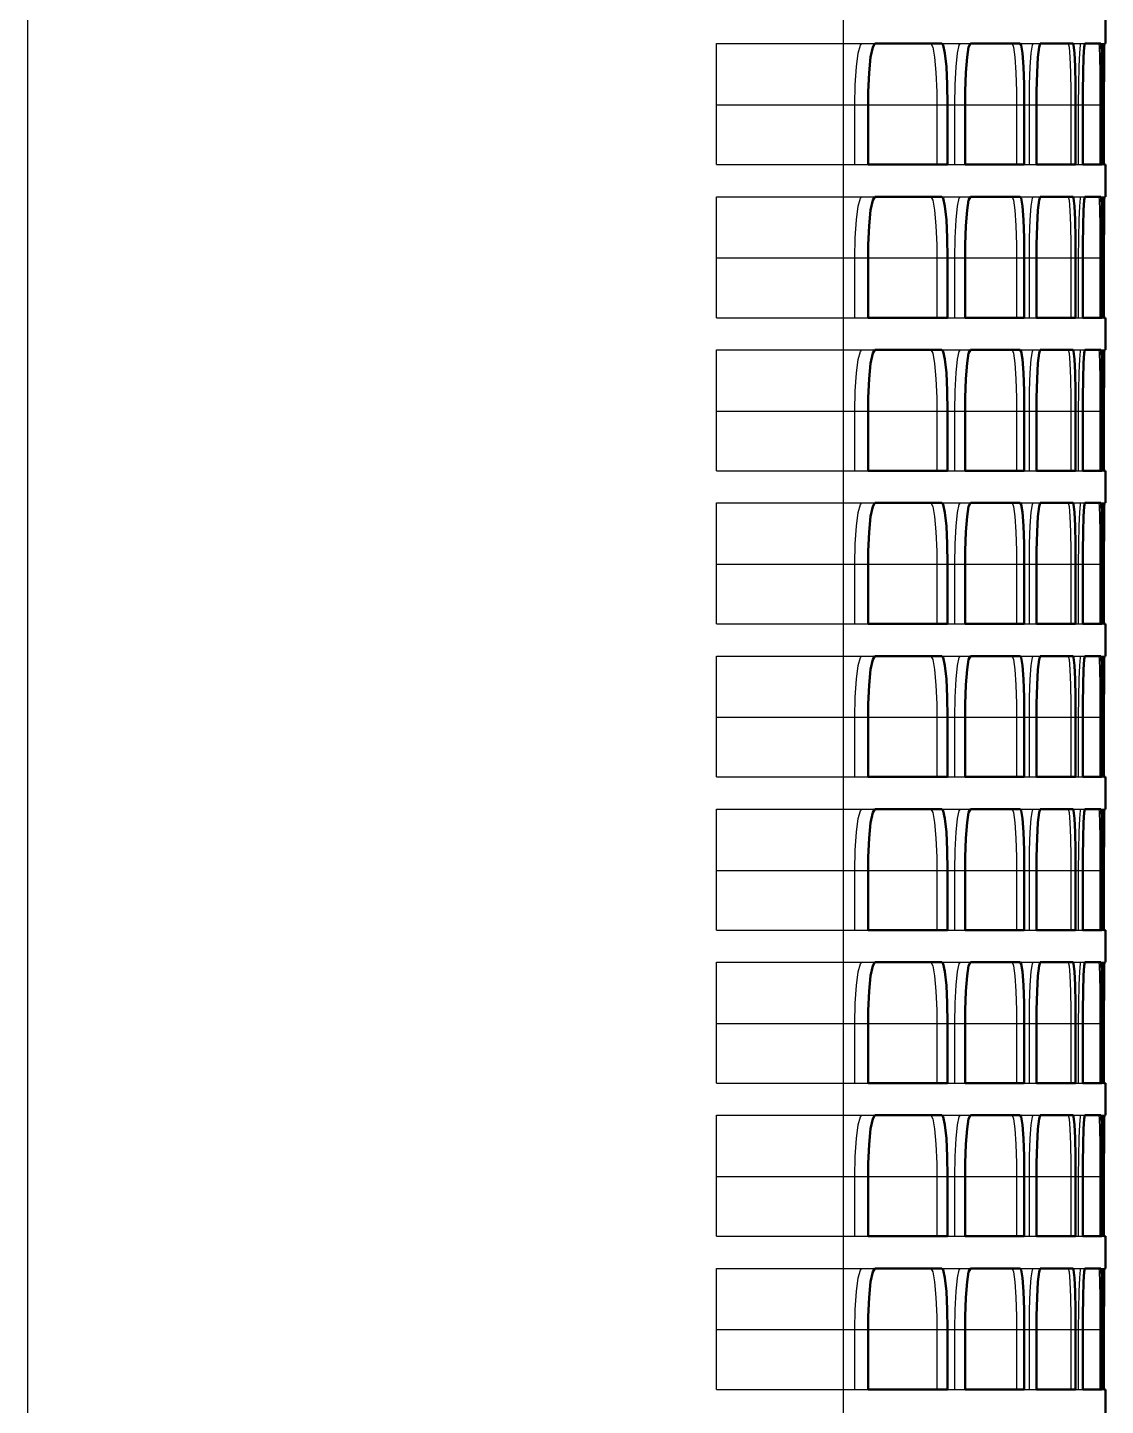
# Model space of a CAD drawing. Header units: inches. Extents: x -0.3 to 35.5, y 0 to 36.6.
# Drawn here: x 31.751 to 35.27, y 9.302 to 13.803 of the extents above; entities that cross this region are included whole.
import ezdxf

# ---------------------------------------------------------------- set-up
doc = ezdxf.new("R2010")
doc.units = ezdxf.units.IN
doc.header["$MEASUREMENT"] = 0
doc.linetypes.add('Dashed', pattern=[2, 1, -1])
for name, color, linetype, lineweight in [('AM_0', 7, 'Continuous', 50), ('AM_4', 3, 'Continuous', 25), ('AM_9', 6, 'Dashed', 25)]:
    doc.layers.add(name, color=color, linetype=linetype, lineweight=lineweight)

msp = doc.modelspace()

# ---------------------------------------------------------------- linework, layer by layer
at = {"layer": 'AM_0'}
for p, q in [((35.27, 13.855), (35.27, 13.75)), ((34.7361, 13.75), (34.5177, 13.75)), ((34.9915, 13.75), (34.829, 13.75)), ((35.1644, 13.75), (35.0573, 13.75)), ((35.255, 13.75), (35.2032, 13.75)), ((35.27, 13.75), (35.2669, 13.75)), ((34.495, 13.55), (34.495, 13.355)), ((34.7549, 13.355), (34.7549, 13.55)), ((34.8116, 13.55), (34.8116, 13.355)), ((35.0051, 13.355), (35.0051, 13.55)), ((35.0452, 13.55), (35.0452, 13.355)), ((35.1727, 13.355), (35.1727, 13.55)), ((35.1963, 13.55), (35.1963, 13.355)), ((35.258, 13.355), (35.258, 13.55)), ((35.2652, 13.55), (35.2652, 13.355)), ((34.495, 13.355), (34.7549, 13.355)), ((34.8116, 13.355), (35.0051, 13.355)), ((35.0452, 13.355), (35.1727, 13.355)), ((35.1963, 13.355), (35.258, 13.355)), ((35.2652, 13.355), (35.27, 13.355)), ((35.27, 13.355), (35.27, 13.25)), ((34.7361, 13.25), (34.5177, 13.25)), ((34.9915, 13.25), (34.829, 13.25)), ((35.1644, 13.25), (35.0573, 13.25)), ((35.255, 13.25), (35.2032, 13.25)), ((35.27, 13.25), (35.2669, 13.25)), ((34.495, 13.05), (34.495, 12.855)), ((34.7549, 12.855), (34.7549, 13.05)), ((34.8116, 13.05), (34.8116, 12.855)), ((35.0051, 12.855), (35.0051, 13.05)), ((35.0452, 13.05), (35.0452, 12.855)), ((35.1727, 12.855), (35.1727, 13.05)), ((35.1963, 13.05), (35.1963, 12.855)), ((35.258, 12.855), (35.258, 13.05)), ((35.2652, 13.05), (35.2652, 12.855)), ((34.495, 12.855), (34.7549, 12.855)), ((34.8116, 12.855), (35.0051, 12.855)), ((35.0452, 12.855), (35.1727, 12.855)), ((35.1963, 12.855), (35.258, 12.855)), ((35.2652, 12.855), (35.27, 12.855)), ((35.27, 12.855), (35.27, 12.75)), ((34.7361, 12.75), (34.5177, 12.75)), ((34.9915, 12.75), (34.829, 12.75)), ((35.1644, 12.75), (35.0573, 12.75)), ((35.255, 12.75), (35.2032, 12.75)), ((35.27, 12.75), (35.2669, 12.75)), ((34.495, 12.55), (34.495, 12.355)), ((34.7549, 12.355), (34.7549, 12.55)), ((34.8116, 12.55), (34.8116, 12.355)), ((35.0051, 12.355), (35.0051, 12.55)), ((35.0452, 12.55), (35.0452, 12.355)), ((35.1727, 12.355), (35.1727, 12.55)), ((35.1963, 12.55), (35.1963, 12.355)), ((35.258, 12.355), (35.258, 12.55)), ((35.2652, 12.55), (35.2652, 12.355)), ((34.495, 12.355), (34.7549, 12.355)), ((34.8116, 12.355), (35.0051, 12.355)), ((35.0452, 12.355), (35.1727, 12.355)), ((35.1963, 12.355), (35.258, 12.355)), ((35.2652, 12.355), (35.27, 12.355)), ((35.27, 12.355), (35.27, 12.25)), ((34.7361, 12.25), (34.5177, 12.25)), ((34.9915, 12.25), (34.829, 12.25)), ((35.1644, 12.25), (35.0573, 12.25)), ((35.255, 12.25), (35.2032, 12.25)), ((35.27, 12.25), (35.2669, 12.25)), ((34.495, 12.05), (34.495, 11.855)), ((34.7549, 11.855), (34.7549, 12.05)), ((34.8116, 12.05), (34.8116, 11.855)), ((35.0051, 11.855), (35.0051, 12.05)), ((35.0452, 12.05), (35.0452, 11.855)), ((35.1727, 11.855), (35.1727, 12.05)), ((35.1963, 12.05), (35.1963, 11.855)), ((35.258, 11.855), (35.258, 12.05)), ((35.2652, 12.05), (35.2652, 11.855)), ((34.495, 11.855), (34.7549, 11.855)), ((34.8116, 11.855), (35.0051, 11.855)), ((35.0452, 11.855), (35.1727, 11.855)), ((35.1963, 11.855), (35.258, 11.855)), ((35.2652, 11.855), (35.27, 11.855)), ((35.27, 11.855), (35.27, 11.75)), ((34.7361, 11.75), (34.5177, 11.75)), ((34.9915, 11.75), (34.829, 11.75)), ((35.1644, 11.75), (35.0573, 11.75)), ((35.255, 11.75), (35.2032, 11.75)), ((35.27, 11.75), (35.2669, 11.75)), ((34.495, 11.55), (34.495, 11.355)), ((34.7549, 11.355), (34.7549, 11.55)), ((34.8116, 11.55), (34.8116, 11.355)), ((35.0051, 11.355), (35.0051, 11.55)), ((35.0452, 11.55), (35.0452, 11.355)), ((35.1727, 11.355), (35.1727, 11.55)), ((35.1963, 11.55), (35.1963, 11.355)), ((35.258, 11.355), (35.258, 11.55)), ((35.2652, 11.55), (35.2652, 11.355)), ((34.495, 11.355), (34.7549, 11.355)), ((34.8116, 11.355), (35.0051, 11.355)), ((35.0452, 11.355), (35.1727, 11.355)), ((35.1963, 11.355), (35.258, 11.355)), ((35.2652, 11.355), (35.27, 11.355)), ((35.27, 11.355), (35.27, 11.25)), ((34.7361, 11.25), (34.5177, 11.25)), ((34.9915, 11.25), (34.829, 11.25)), ((35.1644, 11.25), (35.0573, 11.25)), ((35.255, 11.25), (35.2032, 11.25)), ((35.27, 11.25), (35.2669, 11.25)), ((34.495, 11.05), (34.495, 10.855)), ((34.7549, 10.855), (34.7549, 11.05)), ((34.8116, 11.05), (34.8116, 10.855)), ((35.0051, 10.855), (35.0051, 11.05)), ((35.0452, 11.05), (35.0452, 10.855)), ((35.1727, 10.855), (35.1727, 11.05)), ((35.1963, 11.05), (35.1963, 10.855)), ((35.258, 10.855), (35.258, 11.05)), ((35.2652, 11.05), (35.2652, 10.855)), ((34.495, 10.855), (34.7549, 10.855)), ((34.8116, 10.855), (35.0051, 10.855)), ((35.0452, 10.855), (35.1727, 10.855)), ((35.1963, 10.855), (35.258, 10.855)), ((35.2652, 10.855), (35.27, 10.855)), ((35.27, 10.855), (35.27, 10.75)), ((34.7361, 10.75), (34.5177, 10.75)), ((34.9915, 10.75), (34.829, 10.75)), ((35.1644, 10.75), (35.0573, 10.75)), ((35.255, 10.75), (35.2032, 10.75)), ((35.27, 10.75), (35.2669, 10.75)), ((34.495, 10.55), (34.495, 10.355)), ((34.7549, 10.355), (34.7549, 10.55)), ((34.8116, 10.55), (34.8116, 10.355)), ((35.0051, 10.355), (35.0051, 10.55)), ((35.0452, 10.55), (35.0452, 10.355)), ((35.1727, 10.355), (35.1727, 10.55)), ((35.1963, 10.55), (35.1963, 10.355)), ((35.258, 10.355), (35.258, 10.55)), ((35.2652, 10.55), (35.2652, 10.355)), ((34.495, 10.355), (34.7549, 10.355)), ((34.8116, 10.355), (35.0051, 10.355)), ((35.0452, 10.355), (35.1727, 10.355)), ((35.1963, 10.355), (35.258, 10.355)), ((35.2652, 10.355), (35.27, 10.355)), ((35.27, 10.355), (35.27, 10.25)), ((34.7361, 10.25), (34.5177, 10.25)), ((34.9915, 10.25), (34.829, 10.25)), ((35.1644, 10.25), (35.0573, 10.25)), ((35.255, 10.25), (35.2032, 10.25)), ((35.27, 10.25), (35.2669, 10.25)), ((34.495, 10.05), (34.495, 9.855)), ((34.7549, 9.855), (34.7549, 10.05)), ((34.8116, 10.05), (34.8116, 9.855)), ((35.0051, 9.855), (35.0051, 10.05)), ((35.0452, 10.05), (35.0452, 9.855)), ((35.1727, 9.855), (35.1727, 10.05)), ((35.1963, 10.05), (35.1963, 9.855)), ((35.258, 9.855), (35.258, 10.05)), ((35.2652, 10.05), (35.2652, 9.855)), ((34.495, 9.855), (34.7549, 9.855)), ((34.8116, 9.855), (35.0051, 9.855)), ((35.0452, 9.855), (35.1727, 9.855)), ((35.1963, 9.855), (35.258, 9.855)), ((35.2652, 9.855), (35.27, 9.855)), ((35.27, 9.855), (35.27, 9.75)), ((34.7361, 9.75), (34.5177, 9.75)), ((34.9915, 9.75), (34.829, 9.75)), ((35.1644, 9.75), (35.0573, 9.75)), ((35.255, 9.75), (35.2032, 9.75)), ((35.27, 9.75), (35.2669, 9.75)), ((34.495, 9.55), (34.495, 9.355)), ((34.7549, 9.355), (34.7549, 9.55)), ((34.8116, 9.55), (34.8116, 9.355)), ((35.0051, 9.355), (35.0051, 9.55)), ((35.0452, 9.55), (35.0452, 9.355)), ((35.1727, 9.355), (35.1727, 9.55)), ((35.1963, 9.55), (35.1963, 9.355)), ((35.258, 9.355), (35.258, 9.55)), ((35.2652, 9.55), (35.2652, 9.355)), ((34.495, 9.355), (34.7549, 9.355)), ((34.8116, 9.355), (35.0051, 9.355)), ((35.0452, 9.355), (35.1727, 9.355)), ((35.1963, 9.355), (35.258, 9.355)), ((35.2652, 9.355), (35.27, 9.355)), ((35.27, 9.355), (35.27, 9.25))]:
    msp.add_line(p, q, dxfattribs=at)
for points in [[(34.5177, 13.75), (34.5102, 13.7386), (34.5035, 13.7057), (34.4984, 13.655), (34.4955, 13.5927), (34.495, 13.55)], [(34.7549, 13.55), (34.7538, 13.616), (34.7508, 13.6745), (34.7461, 13.7192), (34.7403, 13.7449), (34.7361, 13.75)], [(34.829, 13.75), (34.8232, 13.7387), (34.8181, 13.7059), (34.8142, 13.6554), (34.812, 13.5932), (34.8116, 13.55)], [(35.0051, 13.55), (35.0043, 13.6161), (35.0021, 13.6747), (34.9988, 13.7194), (34.9946, 13.745), (34.9915, 13.75)], [(35.0573, 13.75), (35.0533, 13.7387), (35.0498, 13.706), (35.047, 13.6557), (35.0455, 13.5936), (35.0452, 13.55)], [(35.1727, 13.55), (35.1722, 13.6162), (35.1709, 13.6749), (35.1688, 13.7195), (35.1662, 13.7451), (35.1644, 13.75)], [(35.2032, 13.75), (35.2009, 13.7387), (35.1989, 13.7061), (35.1974, 13.6559), (35.1965, 13.5938), (35.1963, 13.55)], [(35.258, 13.55), (35.2579, 13.6162), (35.2574, 13.6749), (35.2567, 13.7196), (35.2557, 13.7451), (35.255, 13.75)], [(35.2669, 13.75), (35.2664, 13.7387), (35.2659, 13.7062), (35.2655, 13.656), (35.2653, 13.5939), (35.2652, 13.55)], [(34.5177, 13.25), (34.5102, 13.2386), (34.5035, 13.2057), (34.4984, 13.155), (34.4955, 13.0927), (34.495, 13.05)], [(34.7549, 13.05), (34.7538, 13.116), (34.7508, 13.1745), (34.7461, 13.2192), (34.7403, 13.2449), (34.7361, 13.25)], [(34.829, 13.25), (34.8232, 13.2387), (34.8181, 13.2059), (34.8142, 13.1554), (34.812, 13.0932), (34.8116, 13.05)], [(35.0051, 13.05), (35.0043, 13.1161), (35.0021, 13.1747), (34.9988, 13.2194), (34.9946, 13.245), (34.9915, 13.25)], [(35.0573, 13.25), (35.0533, 13.2387), (35.0498, 13.206), (35.047, 13.1557), (35.0455, 13.0936), (35.0452, 13.05)], [(35.1727, 13.05), (35.1722, 13.1162), (35.1709, 13.1749), (35.1688, 13.2195), (35.1662, 13.2451), (35.1644, 13.25)], [(35.2032, 13.25), (35.2009, 13.2387), (35.1989, 13.2061), (35.1974, 13.1559), (35.1965, 13.0938), (35.1963, 13.05)], [(35.258, 13.05), (35.2579, 13.1162), (35.2574, 13.1749), (35.2567, 13.2196), (35.2557, 13.2451), (35.255, 13.25)], [(35.2669, 13.25), (35.2664, 13.2387), (35.2659, 13.2062), (35.2655, 13.156), (35.2653, 13.0939), (35.2652, 13.05)], [(34.5177, 12.75), (34.5102, 12.7386), (34.5035, 12.7057), (34.4984, 12.655), (34.4955, 12.5927), (34.495, 12.55)], [(34.7549, 12.55), (34.7538, 12.616), (34.7508, 12.6745), (34.7461, 12.7192), (34.7403, 12.7449), (34.7361, 12.75)], [(34.829, 12.75), (34.8232, 12.7387), (34.8181, 12.7059), (34.8142, 12.6554), (34.812, 12.5932), (34.8116, 12.55)], [(35.0051, 12.55), (35.0043, 12.6161), (35.0021, 12.6747), (34.9988, 12.7194), (34.9946, 12.745), (34.9915, 12.75)], [(35.0573, 12.75), (35.0533, 12.7387), (35.0498, 12.706), (35.047, 12.6557), (35.0455, 12.5936), (35.0452, 12.55)], [(35.1727, 12.55), (35.1722, 12.6162), (35.1709, 12.6749), (35.1688, 12.7195), (35.1662, 12.7451), (35.1644, 12.75)], [(35.2032, 12.75), (35.2009, 12.7387), (35.1989, 12.7061), (35.1974, 12.6559), (35.1965, 12.5938), (35.1963, 12.55)], [(35.258, 12.55), (35.2579, 12.6162), (35.2574, 12.6749), (35.2567, 12.7196), (35.2557, 12.7451), (35.255, 12.75)], [(35.2669, 12.75), (35.2664, 12.7387), (35.2659, 12.7062), (35.2655, 12.656), (35.2653, 12.5939), (35.2652, 12.55)], [(34.5177, 12.25), (34.5102, 12.2386), (34.5035, 12.2057), (34.4984, 12.155), (34.4955, 12.0927), (34.495, 12.05)], [(34.7549, 12.05), (34.7538, 12.116), (34.7508, 12.1745), (34.7461, 12.2192), (34.7403, 12.2449), (34.7361, 12.25)], [(34.829, 12.25), (34.8232, 12.2387), (34.8181, 12.2059), (34.8142, 12.1554), (34.812, 12.0932), (34.8116, 12.05)], [(35.0051, 12.05), (35.0043, 12.1161), (35.0021, 12.1747), (34.9988, 12.2194), (34.9946, 12.245), (34.9915, 12.25)], [(35.0573, 12.25), (35.0533, 12.2387), (35.0498, 12.206), (35.047, 12.1557), (35.0455, 12.0936), (35.0452, 12.05)], [(35.1727, 12.05), (35.1722, 12.1162), (35.1709, 12.1749), (35.1688, 12.2195), (35.1662, 12.2451), (35.1644, 12.25)], [(35.2032, 12.25), (35.2009, 12.2387), (35.1989, 12.2061), (35.1974, 12.1559), (35.1965, 12.0938), (35.1963, 12.05)], [(35.258, 12.05), (35.2579, 12.1162), (35.2574, 12.1749), (35.2567, 12.2196), (35.2557, 12.2451), (35.255, 12.25)], [(35.2669, 12.25), (35.2664, 12.2387), (35.2659, 12.2062), (35.2655, 12.156), (35.2653, 12.0939), (35.2652, 12.05)], [(34.5177, 11.75), (34.5102, 11.7386), (34.5035, 11.7057), (34.4984, 11.655), (34.4955, 11.5927), (34.495, 11.55)], [(34.7549, 11.55), (34.7538, 11.616), (34.7508, 11.6745), (34.7461, 11.7192), (34.7403, 11.7449), (34.7361, 11.75)], [(34.829, 11.75), (34.8232, 11.7387), (34.8181, 11.7059), (34.8142, 11.6554), (34.812, 11.5932), (34.8116, 11.55)], [(35.0051, 11.55), (35.0043, 11.6161), (35.0021, 11.6747), (34.9988, 11.7194), (34.9946, 11.745), (34.9915, 11.75)], [(35.0573, 11.75), (35.0533, 11.7387), (35.0498, 11.706), (35.047, 11.6557), (35.0455, 11.5936), (35.0452, 11.55)], [(35.1727, 11.55), (35.1722, 11.6162), (35.1709, 11.6749), (35.1688, 11.7195), (35.1662, 11.7451), (35.1644, 11.75)], [(35.2032, 11.75), (35.2009, 11.7387), (35.1989, 11.7061), (35.1974, 11.6559), (35.1965, 11.5938), (35.1963, 11.55)], [(35.258, 11.55), (35.2579, 11.6162), (35.2574, 11.6749), (35.2567, 11.7196), (35.2557, 11.7451), (35.255, 11.75)], [(35.2669, 11.75), (35.2664, 11.7387), (35.2659, 11.7062), (35.2655, 11.656), (35.2653, 11.5939), (35.2652, 11.55)], [(34.5177, 11.25), (34.5102, 11.2386), (34.5035, 11.2057), (34.4984, 11.155), (34.4955, 11.0927), (34.495, 11.05)], [(34.7549, 11.05), (34.7538, 11.116), (34.7508, 11.1745), (34.7461, 11.2192), (34.7403, 11.2449), (34.7361, 11.25)], [(34.829, 11.25), (34.8232, 11.2387), (34.8181, 11.2059), (34.8142, 11.1554), (34.812, 11.0932), (34.8116, 11.05)], [(35.0051, 11.05), (35.0043, 11.1161), (35.0021, 11.1747), (34.9988, 11.2194), (34.9946, 11.245), (34.9915, 11.25)], [(35.0573, 11.25), (35.0533, 11.2387), (35.0498, 11.206), (35.047, 11.1557), (35.0455, 11.0936), (35.0452, 11.05)], [(35.1727, 11.05), (35.1722, 11.1162), (35.1709, 11.1749), (35.1688, 11.2195), (35.1662, 11.2451), (35.1644, 11.25)], [(35.2032, 11.25), (35.2009, 11.2387), (35.1989, 11.2061), (35.1974, 11.1559), (35.1965, 11.0938), (35.1963, 11.05)], [(35.258, 11.05), (35.2579, 11.1162), (35.2574, 11.1749), (35.2567, 11.2196), (35.2557, 11.2451), (35.255, 11.25)], [(35.2669, 11.25), (35.2664, 11.2387), (35.2659, 11.2062), (35.2655, 11.156), (35.2653, 11.0939), (35.2652, 11.05)], [(34.5177, 10.75), (34.5102, 10.7386), (34.5035, 10.7057), (34.4984, 10.655), (34.4955, 10.5927), (34.495, 10.55)], [(34.7549, 10.55), (34.7538, 10.616), (34.7508, 10.6745), (34.7461, 10.7192), (34.7403, 10.7449), (34.7361, 10.75)], [(34.829, 10.75), (34.8232, 10.7387), (34.8181, 10.7059), (34.8142, 10.6554), (34.812, 10.5932), (34.8116, 10.55)], [(35.0051, 10.55), (35.0043, 10.6161), (35.0021, 10.6747), (34.9988, 10.7194), (34.9946, 10.745), (34.9915, 10.75)], [(35.0573, 10.75), (35.0533, 10.7387), (35.0498, 10.706), (35.047, 10.6557), (35.0455, 10.5936), (35.0452, 10.55)], [(35.1727, 10.55), (35.1722, 10.6162), (35.1709, 10.6749), (35.1688, 10.7195), (35.1662, 10.7451), (35.1644, 10.75)], [(35.2032, 10.75), (35.2009, 10.7387), (35.1989, 10.7061), (35.1974, 10.6559), (35.1965, 10.5938), (35.1963, 10.55)], [(35.258, 10.55), (35.2579, 10.6162), (35.2574, 10.6749), (35.2567, 10.7196), (35.2557, 10.7451), (35.255, 10.75)], [(35.2669, 10.75), (35.2664, 10.7387), (35.2659, 10.7062), (35.2655, 10.656), (35.2653, 10.5939), (35.2652, 10.55)], [(34.5177, 10.25), (34.5102, 10.2386), (34.5035, 10.2057), (34.4984, 10.155), (34.4955, 10.0927), (34.495, 10.05)], [(34.7549, 10.05), (34.7538, 10.116), (34.7508, 10.1745), (34.7461, 10.2192), (34.7403, 10.2449), (34.7361, 10.25)], [(34.829, 10.25), (34.8232, 10.2387), (34.8181, 10.2059), (34.8142, 10.1554), (34.812, 10.0932), (34.8116, 10.05)], [(35.0051, 10.05), (35.0043, 10.1161), (35.0021, 10.1747), (34.9988, 10.2194), (34.9946, 10.245), (34.9915, 10.25)], [(35.0573, 10.25), (35.0533, 10.2387), (35.0498, 10.206), (35.047, 10.1557), (35.0455, 10.0936), (35.0452, 10.05)], [(35.1727, 10.05), (35.1722, 10.1162), (35.1709, 10.1749), (35.1688, 10.2195), (35.1662, 10.2451), (35.1644, 10.25)], [(35.2032, 10.25), (35.2009, 10.2387), (35.1989, 10.2061), (35.1974, 10.1559), (35.1965, 10.0938), (35.1963, 10.05)], [(35.258, 10.05), (35.2579, 10.1162), (35.2574, 10.1749), (35.2567, 10.2196), (35.2557, 10.2451), (35.255, 10.25)], [(35.2669, 10.25), (35.2664, 10.2387), (35.2659, 10.2062), (35.2655, 10.156), (35.2653, 10.0939), (35.2652, 10.05)], [(34.5177, 9.75), (34.5102, 9.7386), (34.5035, 9.7057), (34.4984, 9.655), (34.4955, 9.5927), (34.495, 9.55)], [(34.7549, 9.55), (34.7538, 9.616), (34.7508, 9.6745), (34.7461, 9.7192), (34.7403, 9.7449), (34.7361, 9.75)], [(34.829, 9.75), (34.8232, 9.7387), (34.8181, 9.7059), (34.8142, 9.6554), (34.812, 9.5932), (34.8116, 9.55)], [(35.0051, 9.55), (35.0043, 9.6161), (35.0021, 9.6747), (34.9988, 9.7194), (34.9946, 9.745), (34.9915, 9.75)], [(35.0573, 9.75), (35.0533, 9.7387), (35.0498, 9.706), (35.047, 9.6557), (35.0455, 9.5936), (35.0452, 9.55)], [(35.1727, 9.55), (35.1722, 9.6162), (35.1709, 9.6749), (35.1688, 9.7195), (35.1662, 9.7451), (35.1644, 9.75)], [(35.2032, 9.75), (35.2009, 9.7387), (35.1989, 9.7061), (35.1974, 9.6559), (35.1965, 9.5938), (35.1963, 9.55)], [(35.258, 9.55), (35.2579, 9.6162), (35.2574, 9.6749), (35.2567, 9.7196), (35.2557, 9.7451), (35.255, 9.75)], [(35.2669, 9.75), (35.2664, 9.7387), (35.2659, 9.7062), (35.2655, 9.656), (35.2653, 9.5939), (35.2652, 9.55)]]:
    msp.add_lwpolyline(points, dxfattribs=at)
at = {"layer": 'AM_4'}
for p, q in [((31.7511, 35.9), (31.7511, 1.625)), ((34.4142, 35.9), (34.4142, 1.625)), ((34.495, 13.55), (34.7549, 13.55)), ((34.8116, 13.55), (35.0051, 13.55)), ((35.0452, 13.55), (35.1727, 13.55)), ((35.1963, 13.55), (35.258, 13.55)), ((34.495, 13.05), (34.7549, 13.05)), ((34.8116, 13.05), (35.0051, 13.05)), ((35.0452, 13.05), (35.1727, 13.05)), ((35.1963, 13.05), (35.258, 13.05)), ((34.495, 12.55), (34.7549, 12.55)), ((34.8116, 12.55), (35.0051, 12.55)), ((35.0452, 12.55), (35.1727, 12.55)), ((35.1963, 12.55), (35.258, 12.55)), ((34.495, 12.05), (34.7549, 12.05)), ((34.8116, 12.05), (35.0051, 12.05)), ((35.0452, 12.05), (35.1727, 12.05)), ((35.1963, 12.05), (35.258, 12.05)), ((34.495, 11.55), (34.7549, 11.55)), ((34.8116, 11.55), (35.0051, 11.55)), ((35.0452, 11.55), (35.1727, 11.55)), ((35.1963, 11.55), (35.258, 11.55)), ((34.495, 11.05), (34.7549, 11.05)), ((34.8116, 11.05), (35.0051, 11.05)), ((35.0452, 11.05), (35.1727, 11.05)), ((35.1963, 11.05), (35.258, 11.05)), ((34.495, 10.55), (34.7549, 10.55)), ((34.8116, 10.55), (35.0051, 10.55)), ((35.0452, 10.55), (35.1727, 10.55)), ((35.1963, 10.55), (35.258, 10.55)), ((34.495, 10.05), (34.7549, 10.05)), ((34.8116, 10.05), (35.0051, 10.05)), ((35.0452, 10.05), (35.1727, 10.05)), ((35.1963, 10.05), (35.258, 10.05)), ((34.495, 9.55), (34.7549, 9.55)), ((34.8116, 9.55), (35.0051, 9.55)), ((35.0452, 9.55), (35.1727, 9.55)), ((35.1963, 9.55), (35.258, 9.55))]:
    msp.add_line(p, q, dxfattribs=at)
at = {"layer": 'AM_9'}
for p, q in [((34, 13.355), (34, 13.75)), ((34, 13.75), (34.5177, 13.75)), ((34.7361, 13.75), (34.829, 13.75)), ((34.9915, 13.75), (35.0573, 13.75)), ((35.1644, 13.75), (35.2032, 13.75)), ((35.255, 13.75), (35.2669, 13.75)), ((34, 13.55), (34.495, 13.55)), ((34.4517, 13.355), (34.4517, 13.55)), ((34.7196, 13.55), (34.7196, 13.355)), ((34.7549, 13.55), (34.8116, 13.55)), ((34.7782, 13.355), (34.7782, 13.55)), ((34.9796, 13.55), (34.9796, 13.355)), ((35.0051, 13.55), (35.0452, 13.55)), ((35.0217, 13.355), (35.0217, 13.55)), ((35.157, 13.55), (35.157, 13.355)), ((35.1727, 13.55), (35.1963, 13.55)), ((35.1826, 13.355), (35.1826, 13.55)), ((35.2522, 13.55), (35.2522, 13.355)), ((35.258, 13.55), (35.2652, 13.55)), ((35.2613, 13.355), (35.2613, 13.55)), ((34, 13.355), (34.495, 13.355)), ((34.7549, 13.355), (34.8116, 13.355)), ((35.0051, 13.355), (35.0452, 13.355)), ((35.1727, 13.355), (35.1963, 13.355)), ((35.258, 13.355), (35.2652, 13.355)), ((34, 12.855), (34, 13.25)), ((34, 13.25), (34.5177, 13.25)), ((34.7361, 13.25), (34.829, 13.25)), ((34.9915, 13.25), (35.0573, 13.25)), ((35.1644, 13.25), (35.2032, 13.25)), ((35.255, 13.25), (35.2669, 13.25)), ((34, 13.05), (34.495, 13.05)), ((34.4517, 12.855), (34.4517, 13.05)), ((34.7196, 13.05), (34.7196, 12.855)), ((34.7549, 13.05), (34.8116, 13.05)), ((34.7782, 12.855), (34.7782, 13.05)), ((34.9796, 13.05), (34.9796, 12.855)), ((35.0051, 13.05), (35.0452, 13.05)), ((35.0217, 12.855), (35.0217, 13.05)), ((35.157, 13.05), (35.157, 12.855)), ((35.1727, 13.05), (35.1963, 13.05)), ((35.1826, 12.855), (35.1826, 13.05)), ((35.2522, 13.05), (35.2522, 12.855)), ((35.258, 13.05), (35.2652, 13.05)), ((35.2613, 12.855), (35.2613, 13.05)), ((34, 12.855), (34.495, 12.855)), ((34.7549, 12.855), (34.8116, 12.855)), ((35.0051, 12.855), (35.0452, 12.855)), ((35.1727, 12.855), (35.1963, 12.855)), ((35.258, 12.855), (35.2652, 12.855)), ((34, 12.355), (34, 12.75)), ((34, 12.75), (34.5177, 12.75)), ((34.7361, 12.75), (34.829, 12.75)), ((34.9915, 12.75), (35.0573, 12.75)), ((35.1644, 12.75), (35.2032, 12.75)), ((35.255, 12.75), (35.2669, 12.75)), ((34, 12.55), (34.495, 12.55)), ((34.4517, 12.355), (34.4517, 12.55)), ((34.7196, 12.55), (34.7196, 12.355)), ((34.7549, 12.55), (34.8116, 12.55)), ((34.7782, 12.355), (34.7782, 12.55)), ((34.9796, 12.55), (34.9796, 12.355)), ((35.0051, 12.55), (35.0452, 12.55)), ((35.0217, 12.355), (35.0217, 12.55)), ((35.157, 12.55), (35.157, 12.355)), ((35.1727, 12.55), (35.1963, 12.55)), ((35.1826, 12.355), (35.1826, 12.55)), ((35.2522, 12.55), (35.2522, 12.355)), ((35.258, 12.55), (35.2652, 12.55)), ((35.2613, 12.355), (35.2613, 12.55)), ((34, 12.355), (34.495, 12.355)), ((34.7549, 12.355), (34.8116, 12.355)), ((35.0051, 12.355), (35.0452, 12.355)), ((35.1727, 12.355), (35.1963, 12.355)), ((35.258, 12.355), (35.2652, 12.355)), ((34, 11.855), (34, 12.25)), ((34, 12.25), (34.5177, 12.25)), ((34.7361, 12.25), (34.829, 12.25)), ((34.9915, 12.25), (35.0573, 12.25)), ((35.1644, 12.25), (35.2032, 12.25)), ((35.255, 12.25), (35.2669, 12.25)), ((34, 12.05), (34.495, 12.05)), ((34.4517, 11.855), (34.4517, 12.05)), ((34.7196, 12.05), (34.7196, 11.855)), ((34.7549, 12.05), (34.8116, 12.05)), ((34.7782, 11.855), (34.7782, 12.05)), ((34.9796, 12.05), (34.9796, 11.855)), ((35.0051, 12.05), (35.0452, 12.05)), ((35.0217, 11.855), (35.0217, 12.05)), ((35.157, 12.05), (35.157, 11.855)), ((35.1727, 12.05), (35.1963, 12.05)), ((35.1826, 11.855), (35.1826, 12.05)), ((35.2522, 12.05), (35.2522, 11.855)), ((35.258, 12.05), (35.2652, 12.05)), ((35.2613, 11.855), (35.2613, 12.05)), ((34, 11.855), (34.495, 11.855)), ((34.7549, 11.855), (34.8116, 11.855)), ((35.0051, 11.855), (35.0452, 11.855)), ((35.1727, 11.855), (35.1963, 11.855)), ((35.258, 11.855), (35.2652, 11.855)), ((34, 11.355), (34, 11.75)), ((34, 11.75), (34.5177, 11.75)), ((34.7361, 11.75), (34.829, 11.75)), ((34.9915, 11.75), (35.0573, 11.75)), ((35.1644, 11.75), (35.2032, 11.75)), ((35.255, 11.75), (35.2669, 11.75)), ((34, 11.55), (34.495, 11.55)), ((34.4517, 11.355), (34.4517, 11.55)), ((34.7196, 11.55), (34.7196, 11.355)), ((34.7549, 11.55), (34.8116, 11.55)), ((34.7782, 11.355), (34.7782, 11.55)), ((34.9796, 11.55), (34.9796, 11.355)), ((35.0051, 11.55), (35.0452, 11.55)), ((35.0217, 11.355), (35.0217, 11.55)), ((35.157, 11.55), (35.157, 11.355)), ((35.1727, 11.55), (35.1963, 11.55)), ((35.1826, 11.355), (35.1826, 11.55)), ((35.2522, 11.55), (35.2522, 11.355)), ((35.258, 11.55), (35.2652, 11.55)), ((35.2613, 11.355), (35.2613, 11.55)), ((34, 11.355), (34.495, 11.355)), ((34.7549, 11.355), (34.8116, 11.355)), ((35.0051, 11.355), (35.0452, 11.355)), ((35.1727, 11.355), (35.1963, 11.355)), ((35.258, 11.355), (35.2652, 11.355)), ((34, 10.855), (34, 11.25)), ((34, 11.25), (34.5177, 11.25)), ((34.7361, 11.25), (34.829, 11.25)), ((34.9915, 11.25), (35.0573, 11.25)), ((35.1644, 11.25), (35.2032, 11.25)), ((35.255, 11.25), (35.2669, 11.25)), ((34, 11.05), (34.495, 11.05)), ((34.4517, 10.855), (34.4517, 11.05)), ((34.7196, 11.05), (34.7196, 10.855)), ((34.7549, 11.05), (34.8116, 11.05)), ((34.7782, 10.855), (34.7782, 11.05)), ((34.9796, 11.05), (34.9796, 10.855)), ((35.0051, 11.05), (35.0452, 11.05)), ((35.0217, 10.855), (35.0217, 11.05)), ((35.157, 11.05), (35.157, 10.855)), ((35.1727, 11.05), (35.1963, 11.05)), ((35.1826, 10.855), (35.1826, 11.05)), ((35.2522, 11.05), (35.2522, 10.855)), ((35.258, 11.05), (35.2652, 11.05)), ((35.2613, 10.855), (35.2613, 11.05)), ((34, 10.855), (34.495, 10.855)), ((34.7549, 10.855), (34.8116, 10.855)), ((35.0051, 10.855), (35.0452, 10.855)), ((35.1727, 10.855), (35.1963, 10.855)), ((35.258, 10.855), (35.2652, 10.855)), ((34, 10.355), (34, 10.75)), ((34, 10.75), (34.5177, 10.75)), ((34.7361, 10.75), (34.829, 10.75)), ((34.9915, 10.75), (35.0573, 10.75)), ((35.1644, 10.75), (35.2032, 10.75)), ((35.255, 10.75), (35.2669, 10.75)), ((34, 10.55), (34.495, 10.55)), ((34.4517, 10.355), (34.4517, 10.55)), ((34.7196, 10.55), (34.7196, 10.355)), ((34.7549, 10.55), (34.8116, 10.55)), ((34.7782, 10.355), (34.7782, 10.55)), ((34.9796, 10.55), (34.9796, 10.355)), ((35.0051, 10.55), (35.0452, 10.55)), ((35.0217, 10.355), (35.0217, 10.55)), ((35.157, 10.55), (35.157, 10.355)), ((35.1727, 10.55), (35.1963, 10.55)), ((35.1826, 10.355), (35.1826, 10.55)), ((35.2522, 10.55), (35.2522, 10.355)), ((35.258, 10.55), (35.2652, 10.55)), ((35.2613, 10.355), (35.2613, 10.55)), ((34, 10.355), (34.495, 10.355)), ((34.7549, 10.355), (34.8116, 10.355)), ((35.0051, 10.355), (35.0452, 10.355)), ((35.1727, 10.355), (35.1963, 10.355)), ((35.258, 10.355), (35.2652, 10.355)), ((34, 9.855), (34, 10.25)), ((34, 10.25), (34.5177, 10.25)), ((34.7361, 10.25), (34.829, 10.25)), ((34.9915, 10.25), (35.0573, 10.25)), ((35.1644, 10.25), (35.2032, 10.25)), ((35.255, 10.25), (35.2669, 10.25)), ((34, 10.05), (34.495, 10.05)), ((34.4517, 9.855), (34.4517, 10.05)), ((34.7196, 10.05), (34.7196, 9.855)), ((34.7549, 10.05), (34.8116, 10.05)), ((34.7782, 9.855), (34.7782, 10.05)), ((34.9796, 10.05), (34.9796, 9.855)), ((35.0051, 10.05), (35.0452, 10.05)), ((35.0217, 9.855), (35.0217, 10.05)), ((35.157, 10.05), (35.157, 9.855)), ((35.1727, 10.05), (35.1963, 10.05)), ((35.1826, 9.855), (35.1826, 10.05)), ((35.2522, 10.05), (35.2522, 9.855)), ((35.258, 10.05), (35.2652, 10.05)), ((35.2613, 9.855), (35.2613, 10.05)), ((34, 9.855), (34.495, 9.855)), ((34.7549, 9.855), (34.8116, 9.855)), ((35.0051, 9.855), (35.0452, 9.855)), ((35.1727, 9.855), (35.1963, 9.855)), ((35.258, 9.855), (35.2652, 9.855)), ((34, 9.355), (34, 9.75)), ((34, 9.75), (34.5177, 9.75)), ((34.7361, 9.75), (34.829, 9.75)), ((34.9915, 9.75), (35.0573, 9.75)), ((35.1644, 9.75), (35.2032, 9.75)), ((35.255, 9.75), (35.2669, 9.75)), ((34, 9.55), (34.495, 9.55)), ((34.4517, 9.355), (34.4517, 9.55)), ((34.7196, 9.55), (34.7196, 9.355)), ((34.7549, 9.55), (34.8116, 9.55)), ((34.7782, 9.355), (34.7782, 9.55)), ((34.9796, 9.55), (34.9796, 9.355)), ((35.0051, 9.55), (35.0452, 9.55)), ((35.0217, 9.355), (35.0217, 9.55)), ((35.157, 9.55), (35.157, 9.355)), ((35.1727, 9.55), (35.1963, 9.55)), ((35.1826, 9.355), (35.1826, 9.55)), ((35.2522, 9.55), (35.2522, 9.355)), ((35.258, 9.55), (35.2652, 9.55)), ((35.2613, 9.355), (35.2613, 9.55)), ((34, 9.355), (34.495, 9.355)), ((34.7549, 9.355), (34.8116, 9.355)), ((35.0051, 9.355), (35.0452, 9.355)), ((35.1727, 9.355), (35.1963, 9.355)), ((35.258, 9.355), (35.2652, 9.355))]:
    msp.add_line(p, q, dxfattribs=at)
for points in [[(34.4517, 13.55), (34.453, 13.6159), (34.4568, 13.6743), (34.4626, 13.7189), (34.4699, 13.7448), (34.4751, 13.75)], [(34.7001, 13.75), (34.7066, 13.7386), (34.7124, 13.7058), (34.7167, 13.6553), (34.7191, 13.593), (34.7196, 13.55)], [(34.7782, 13.55), (34.7793, 13.616), (34.7822, 13.6746), (34.7867, 13.7192), (34.7923, 13.7449), (34.7963, 13.75)], [(34.9655, 13.75), (34.9702, 13.7387), (34.9744, 13.706), (34.9775, 13.6556), (34.9793, 13.5934), (34.9796, 13.55)], [(35.0217, 13.55), (35.0224, 13.6161), (35.0245, 13.6747), (35.0277, 13.7194), (35.0317, 13.745), (35.0345, 13.75)], [(35.1481, 13.75), (35.1511, 13.7387), (35.1537, 13.7061), (35.1557, 13.6559), (35.1568, 13.5937), (35.157, 13.55)], [(35.1826, 13.55), (35.1831, 13.6162), (35.1843, 13.6749), (35.1862, 13.7195), (35.1885, 13.7451), (35.1901, 13.75)], [(35.2485, 13.75), (35.2498, 13.7387), (35.2508, 13.7062), (35.2516, 13.656), (35.2521, 13.5939), (35.2522, 13.55)], [(35.2613, 13.55), (35.2615, 13.6162), (35.2619, 13.6749), (35.2624, 13.7196), (35.2631, 13.7451), (35.2636, 13.75)], [(34.4517, 13.05), (34.453, 13.1159), (34.4568, 13.1743), (34.4626, 13.2189), (34.4699, 13.2448), (34.4751, 13.25)], [(34.7001, 13.25), (34.7066, 13.2386), (34.7124, 13.2058), (34.7167, 13.1553), (34.7191, 13.093), (34.7196, 13.05)], [(34.7782, 13.05), (34.7793, 13.116), (34.7822, 13.1746), (34.7867, 13.2192), (34.7923, 13.2449), (34.7963, 13.25)], [(34.9655, 13.25), (34.9702, 13.2387), (34.9744, 13.206), (34.9775, 13.1556), (34.9793, 13.0934), (34.9796, 13.05)], [(35.0217, 13.05), (35.0224, 13.1161), (35.0245, 13.1747), (35.0277, 13.2194), (35.0317, 13.245), (35.0345, 13.25)], [(35.1481, 13.25), (35.1511, 13.2387), (35.1537, 13.2061), (35.1557, 13.1559), (35.1568, 13.0937), (35.157, 13.05)], [(35.1826, 13.05), (35.1831, 13.1162), (35.1843, 13.1749), (35.1862, 13.2195), (35.1885, 13.2451), (35.1901, 13.25)], [(35.2485, 13.25), (35.2498, 13.2387), (35.2508, 13.2062), (35.2516, 13.156), (35.2521, 13.0939), (35.2522, 13.05)], [(35.2613, 13.05), (35.2615, 13.1162), (35.2619, 13.1749), (35.2624, 13.2196), (35.2631, 13.2451), (35.2636, 13.25)], [(34.4517, 12.55), (34.453, 12.6159), (34.4568, 12.6743), (34.4626, 12.7189), (34.4699, 12.7448), (34.4751, 12.75)], [(34.7001, 12.75), (34.7066, 12.7386), (34.7124, 12.7058), (34.7167, 12.6553), (34.7191, 12.593), (34.7196, 12.55)], [(34.7782, 12.55), (34.7793, 12.616), (34.7822, 12.6746), (34.7867, 12.7192), (34.7923, 12.7449), (34.7963, 12.75)], [(34.9655, 12.75), (34.9702, 12.7387), (34.9744, 12.706), (34.9775, 12.6556), (34.9793, 12.5934), (34.9796, 12.55)], [(35.0217, 12.55), (35.0224, 12.6161), (35.0245, 12.6747), (35.0277, 12.7194), (35.0317, 12.745), (35.0345, 12.75)], [(35.1481, 12.75), (35.1511, 12.7387), (35.1537, 12.7061), (35.1557, 12.6559), (35.1568, 12.5937), (35.157, 12.55)], [(35.1826, 12.55), (35.1831, 12.6162), (35.1843, 12.6749), (35.1862, 12.7195), (35.1885, 12.7451), (35.1901, 12.75)], [(35.2485, 12.75), (35.2498, 12.7387), (35.2508, 12.7062), (35.2516, 12.656), (35.2521, 12.5939), (35.2522, 12.55)], [(35.2613, 12.55), (35.2615, 12.6162), (35.2619, 12.6749), (35.2624, 12.7196), (35.2631, 12.7451), (35.2636, 12.75)], [(34.4517, 12.05), (34.453, 12.1159), (34.4568, 12.1743), (34.4626, 12.2189), (34.4699, 12.2448), (34.4751, 12.25)], [(34.7001, 12.25), (34.7066, 12.2386), (34.7124, 12.2058), (34.7167, 12.1553), (34.7191, 12.093), (34.7196, 12.05)], [(34.7782, 12.05), (34.7793, 12.116), (34.7822, 12.1746), (34.7867, 12.2192), (34.7923, 12.2449), (34.7963, 12.25)], [(34.9655, 12.25), (34.9702, 12.2387), (34.9744, 12.206), (34.9775, 12.1556), (34.9793, 12.0934), (34.9796, 12.05)], [(35.0217, 12.05), (35.0224, 12.1161), (35.0245, 12.1747), (35.0277, 12.2194), (35.0317, 12.245), (35.0345, 12.25)], [(35.1481, 12.25), (35.1511, 12.2387), (35.1537, 12.2061), (35.1557, 12.1559), (35.1568, 12.0937), (35.157, 12.05)], [(35.1826, 12.05), (35.1831, 12.1162), (35.1843, 12.1749), (35.1862, 12.2195), (35.1885, 12.2451), (35.1901, 12.25)], [(35.2485, 12.25), (35.2498, 12.2387), (35.2508, 12.2062), (35.2516, 12.156), (35.2521, 12.0939), (35.2522, 12.05)], [(35.2613, 12.05), (35.2615, 12.1162), (35.2619, 12.1749), (35.2624, 12.2196), (35.2631, 12.2451), (35.2636, 12.25)], [(34.4517, 11.55), (34.453, 11.6159), (34.4568, 11.6743), (34.4626, 11.7189), (34.4699, 11.7448), (34.4751, 11.75)], [(34.7001, 11.75), (34.7066, 11.7386), (34.7124, 11.7058), (34.7167, 11.6553), (34.7191, 11.593), (34.7196, 11.55)], [(34.7782, 11.55), (34.7793, 11.616), (34.7822, 11.6746), (34.7867, 11.7192), (34.7923, 11.7449), (34.7963, 11.75)], [(34.9655, 11.75), (34.9702, 11.7387), (34.9744, 11.706), (34.9775, 11.6556), (34.9793, 11.5934), (34.9796, 11.55)], [(35.0217, 11.55), (35.0224, 11.6161), (35.0245, 11.6747), (35.0277, 11.7194), (35.0317, 11.745), (35.0345, 11.75)], [(35.1481, 11.75), (35.1511, 11.7387), (35.1537, 11.7061), (35.1557, 11.6559), (35.1568, 11.5937), (35.157, 11.55)], [(35.1826, 11.55), (35.1831, 11.6162), (35.1843, 11.6749), (35.1862, 11.7195), (35.1885, 11.7451), (35.1901, 11.75)], [(35.2485, 11.75), (35.2498, 11.7387), (35.2508, 11.7062), (35.2516, 11.656), (35.2521, 11.5939), (35.2522, 11.55)], [(35.2613, 11.55), (35.2615, 11.6162), (35.2619, 11.6749), (35.2624, 11.7196), (35.2631, 11.7451), (35.2636, 11.75)], [(34.4517, 11.05), (34.453, 11.1159), (34.4568, 11.1743), (34.4626, 11.2189), (34.4699, 11.2448), (34.4751, 11.25)], [(34.7001, 11.25), (34.7066, 11.2386), (34.7124, 11.2058), (34.7167, 11.1553), (34.7191, 11.093), (34.7196, 11.05)], [(34.7782, 11.05), (34.7793, 11.116), (34.7822, 11.1746), (34.7867, 11.2192), (34.7923, 11.2449), (34.7963, 11.25)], [(34.9655, 11.25), (34.9702, 11.2387), (34.9744, 11.206), (34.9775, 11.1556), (34.9793, 11.0934), (34.9796, 11.05)], [(35.0217, 11.05), (35.0224, 11.1161), (35.0245, 11.1747), (35.0277, 11.2194), (35.0317, 11.245), (35.0345, 11.25)], [(35.1481, 11.25), (35.1511, 11.2387), (35.1537, 11.2061), (35.1557, 11.1559), (35.1568, 11.0937), (35.157, 11.05)], [(35.1826, 11.05), (35.1831, 11.1162), (35.1843, 11.1749), (35.1862, 11.2195), (35.1885, 11.2451), (35.1901, 11.25)], [(35.2485, 11.25), (35.2498, 11.2387), (35.2508, 11.2062), (35.2516, 11.156), (35.2521, 11.0939), (35.2522, 11.05)], [(35.2613, 11.05), (35.2615, 11.1162), (35.2619, 11.1749), (35.2624, 11.2196), (35.2631, 11.2451), (35.2636, 11.25)], [(34.4517, 10.55), (34.453, 10.6159), (34.4568, 10.6743), (34.4626, 10.7189), (34.4699, 10.7448), (34.4751, 10.75)], [(34.7001, 10.75), (34.7066, 10.7386), (34.7124, 10.7058), (34.7167, 10.6553), (34.7191, 10.593), (34.7196, 10.55)], [(34.7782, 10.55), (34.7793, 10.616), (34.7822, 10.6746), (34.7867, 10.7192), (34.7923, 10.7449), (34.7963, 10.75)], [(34.9655, 10.75), (34.9702, 10.7387), (34.9744, 10.706), (34.9775, 10.6556), (34.9793, 10.5934), (34.9796, 10.55)], [(35.0217, 10.55), (35.0224, 10.6161), (35.0245, 10.6747), (35.0277, 10.7194), (35.0317, 10.745), (35.0345, 10.75)], [(35.1481, 10.75), (35.1511, 10.7387), (35.1537, 10.7061), (35.1557, 10.6559), (35.1568, 10.5937), (35.157, 10.55)], [(35.1826, 10.55), (35.1831, 10.6162), (35.1843, 10.6749), (35.1862, 10.7195), (35.1885, 10.7451), (35.1901, 10.75)], [(35.2485, 10.75), (35.2498, 10.7387), (35.2508, 10.7062), (35.2516, 10.656), (35.2521, 10.5939), (35.2522, 10.55)], [(35.2613, 10.55), (35.2615, 10.6162), (35.2619, 10.6749), (35.2624, 10.7196), (35.2631, 10.7451), (35.2636, 10.75)], [(34.4517, 10.05), (34.453, 10.1159), (34.4568, 10.1743), (34.4626, 10.2189), (34.4699, 10.2448), (34.4751, 10.25)], [(34.7001, 10.25), (34.7066, 10.2386), (34.7124, 10.2058), (34.7167, 10.1553), (34.7191, 10.093), (34.7196, 10.05)], [(34.7782, 10.05), (34.7793, 10.116), (34.7822, 10.1746), (34.7867, 10.2192), (34.7923, 10.2449), (34.7963, 10.25)], [(34.9655, 10.25), (34.9702, 10.2387), (34.9744, 10.206), (34.9775, 10.1556), (34.9793, 10.0934), (34.9796, 10.05)], [(35.0217, 10.05), (35.0224, 10.1161), (35.0245, 10.1747), (35.0277, 10.2194), (35.0317, 10.245), (35.0345, 10.25)], [(35.1481, 10.25), (35.1511, 10.2387), (35.1537, 10.2061), (35.1557, 10.1559), (35.1568, 10.0937), (35.157, 10.05)], [(35.1826, 10.05), (35.1831, 10.1162), (35.1843, 10.1749), (35.1862, 10.2195), (35.1885, 10.2451), (35.1901, 10.25)], [(35.2485, 10.25), (35.2498, 10.2387), (35.2508, 10.2062), (35.2516, 10.156), (35.2521, 10.0939), (35.2522, 10.05)], [(35.2613, 10.05), (35.2615, 10.1162), (35.2619, 10.1749), (35.2624, 10.2196), (35.2631, 10.2451), (35.2636, 10.25)], [(34.4517, 9.55), (34.453, 9.6159), (34.4568, 9.6743), (34.4626, 9.7189), (34.4699, 9.7448), (34.4751, 9.75)], [(34.7001, 9.75), (34.7066, 9.7386), (34.7124, 9.7058), (34.7167, 9.6553), (34.7191, 9.593), (34.7196, 9.55)], [(34.7782, 9.55), (34.7793, 9.616), (34.7822, 9.6746), (34.7867, 9.7192), (34.7923, 9.7449), (34.7963, 9.75)], [(34.9655, 9.75), (34.9702, 9.7387), (34.9744, 9.706), (34.9775, 9.6556), (34.9793, 9.5934), (34.9796, 9.55)], [(35.0217, 9.55), (35.0224, 9.6161), (35.0245, 9.6747), (35.0277, 9.7194), (35.0317, 9.745), (35.0345, 9.75)], [(35.1481, 9.75), (35.1511, 9.7387), (35.1537, 9.7061), (35.1557, 9.6559), (35.1568, 9.5937), (35.157, 9.55)], [(35.1826, 9.55), (35.1831, 9.6162), (35.1843, 9.6749), (35.1862, 9.7195), (35.1885, 9.7451), (35.1901, 9.75)], [(35.2485, 9.75), (35.2498, 9.7387), (35.2508, 9.7062), (35.2516, 9.656), (35.2521, 9.5939), (35.2522, 9.55)], [(35.2613, 9.55), (35.2615, 9.6162), (35.2619, 9.6749), (35.2624, 9.7196), (35.2631, 9.7451), (35.2636, 9.75)]]:
    msp.add_lwpolyline(points, dxfattribs=at)

doc.saveas('drawing.dxf')
